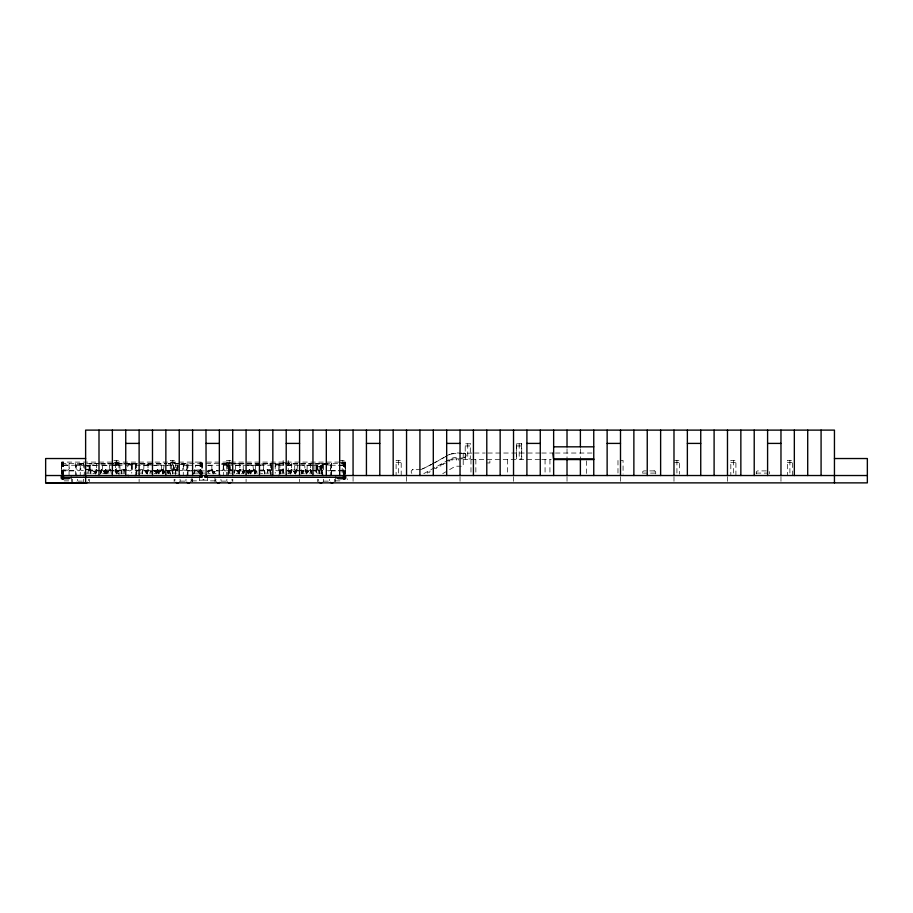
<?xml version="1.0" encoding="UTF-8"?>
<svg xmlns="http://www.w3.org/2000/svg" width="913" height="913" viewBox="0 0 913 913"><rect width="100%" height="100%" fill="white"/><g stroke="black" fill="none" stroke-linecap="round" stroke-linejoin="round"><path stroke-width="0.68" stroke-dasharray="4.57 3.42" d="M173.755 469.442L173.755 465.402M177.647 469.442L177.647 465.402L173.675 465.402L173.675 469.442L177.647 469.442L177.567 465.402M229.368 469.442L229.38 465.402M317.188 469.442L317.199 465.402L321.079 465.402L321.079 469.442L317.119 469.442L317.119 465.402M147.039 464.717L147.632 464.74M290.471 464.717L291.076 464.74M63.454 466.064C65.302 463.108 71.762 465.904 68.566 469.99M76.236 464.82L76.213 474.76M83.414 470.515L80.698 470.229L80.972 465.265L83.825 465.459L83.654 470.457M131.312 470.115L131.312 465.63M180.112 470.515L182.817 470.229L182.817 465.573M186.891 470.115L186.914 465.63L186.834 470.286L183.696 470.115L183.81 465.413L186.903 465.698M200.05 469.83L195.074 470.149L195.428 465.413M223.229 470.115L223.251 465.63L223.023 470.457M224.13 465.573C233.283 462.526 222.418 479.097 224.13 465.516M271.469 464.409L271.161 474.76M271.629 465.459L271.629 470.286M278.819 470.115L278.819 465.63M322.837 464.557L322.677 474.76M343.482 469.83L343.174 470.286M126.77 469.602L121.281 469.602L121.064 473.973M121.303 469.602L121.463 471.736M136.505 470.982L136.756 469.602M178.286 469.602L172.797 469.602L172.58 473.973M172.819 469.602L172.648 471.736M228.421 470.982L228.672 469.602L232.781 469.602M279.937 470.982L280.188 469.602L285.666 469.602M88.207 469.681L87.968 473.105M124.031 473.105L124.271 469.681M175.787 469.681L175.547 473.105M267.475 473.105L267.703 469.681M282.927 473.105L283.156 469.681M318.991 473.105L319.219 469.681M109.925 470.127L109.514 465.413M120.06 469.99L119.865 465.539L113.988 465.447M161.441 470.127L161.327 465.539M171.576 469.99L171.382 465.539L165.504 465.447M211.93 470.127L211.816 465.539M243.315 470.127L243.189 465.539M253.449 469.99L252.947 465.413M263.412 470.127L263.298 465.539M271.549 465.63L271.56 470.058M294.831 470.127L294.648 465.493L287.458 465.447M298.893 470.366L304.383 470.366L305.01 469.716L304.759 465.539L298.893 465.447M315.019 469.944L315.019 465.824M327.619 470.515C331.841 473.048 332.149 462.845 327.619 465.231M95.682 473.915L96.789 469.544L96.15 469.544M101.514 469.544L100.533 473.915M240.096 469.544L239.115 473.915M291.612 469.544L290.631 473.915M296.463 469.544L295.481 473.915M95.568 473.893L96.39 471.382M95.808 473.915L96.504 470.925M100.419 473.893L101.309 471.416M100.738 473.915L101.72 469.544L101.001 469.544L100.156 473.048M105.121 473.893L105.897 471.382L105.235 473.915M147.084 473.893L147.666 471.348M147.198 473.915L148.305 469.544L147.666 469.544L146.822 473.048M147.324 473.915L148.02 470.925M156.637 473.893L157.413 471.382L156.751 473.915M193.727 473.893L194.446 471.416M193.841 473.915L194.846 469.544L193.967 470.925M199.753 473.915L200.746 469.544L199.376 473.048M239.001 473.893L239.834 471.382M239.252 473.915L240.233 469.544L239.583 469.544L238.738 473.048L236.307 473.596M243.851 473.893L244.364 471.656M248.553 473.893L249.101 471.507M248.667 473.915L249.329 471.382M290.517 473.893L291.087 471.393M290.768 473.915L291.749 469.544L291.099 469.544M295.367 473.893L296.269 471.416M295.698 473.915L296.679 469.544L295.96 469.544L295.104 473.048M95.306 473.048L96.287 469.544M100.362 473.048L101.206 469.544M104.858 473.048L105.782 469.544L106.638 470.925M156.374 473.048L157.298 469.544M156.945 470.925L156.443 473.048L154.194 473.596M238.875 473.048L239.72 469.544M243.588 473.048L244.091 470.925M244.296 470.925L243.805 473.048L241.158 473.596M248.29 473.048L248.861 470.925M290.254 473.048L290.882 470.925M105.349 470.925L105.703 469.544M147.803 469.544L146.947 473.048L144.391 473.596M248.793 470.925L249.215 469.544M290.756 470.925L291.236 469.544M296.166 469.544L295.321 473.048L292.674 473.596M96.63 465.447L92.202 465.493L91.928 469.99M102.484 465.413L102.245 470.286L110.005 469.944M131.038 465.265C126.359 462.571 126.359 473.128 131.027 470.48M143.946 465.413L143.718 470.286M278.545 465.265C273.889 462.617 273.797 472.911 278.431 470.515M307.19 465.539L307.076 470.127L311.687 470.332M79.808 465.63C70.084 462.914 81.987 478.549 79.819 465.698M161.521 469.944L154.08 470.366M212.01 469.944L207.525 470.366M243.394 469.944L235.702 470.275L235.565 465.539M263.492 469.944L255.743 470.241M294.91 469.944L287.458 470.366M132.488 465.265L132.259 470.286L135.17 470.457L135.341 465.516L132.602 465.242M107.494 473.048L108.613 471.53M116.99 473.048L118.176 471.61M159.01 473.048L160.197 471.61M163.575 473.048L164.602 471.827M163.792 473.048L164.808 471.827M168.506 473.048L169.533 471.679M168.643 473.048L169.829 471.61L167.752 471.679M207.993 473.048L209.02 471.679M214.932 471.827L213.904 473.048L214.932 471.679M250.927 473.048L252.125 471.61M255.503 473.048L256.895 471.61L254.716 471.53M302.443 473.048L303.47 471.679M302.523 473.048L303.641 471.61L301.655 471.53M307.019 473.048L308.035 471.679M307.225 473.048L308.411 471.61L306.266 471.679M255.674 465.539L255.56 470.127M93.891 471.53L95.751 471.679M103.386 471.53L104.493 473.048M145.407 471.53L146.388 473.048M150.325 471.53L151.238 473.048M156.009 473.048L154.902 471.53M199.742 471.53L197.756 471.61L198.954 473.048M197.836 471.53L199.799 471.679M237.323 471.53L239.195 471.679M242.253 471.53L243.155 473.048M288.839 471.53L289.957 473.048M293.769 471.53L294.671 473.048M164.055 465.413L163.553 469.99M297.512 465.413L296.942 469.99M202.161 462.697L201.659 474.657M345.605 462.697L345.091 474.657M128.025 464.455L135.101 464.306M255.674 465.573L262.921 465.447M442.748 473.642L455.393 466.212L463.211 466.212L463.211 453.031M433.88 463.233L421.178 469.647M435.079 462.56L447.016 455.872M431.438 464.432L421.167 469.487M432.625 463.758L444.585 457.059M445.784 456.386L449.367 454.377M63.465 469.83L68.304 470.241M119.797 470.241L113.988 470.332M171.313 470.241L165.504 470.366M253.175 470.241L245.996 470.366M323.464 465.242L323.464 470.515M338.951 470.332L343.174 470.241M449.401 454.526L455.735 452.916L465.037 453.168M423.826 473.607L451.136 458.566A12.759 12.759 0 0 1 456.044 457.447C459.33 459.912 470.583 456.477 464.032 453.099A2.168 2.168 0 0 1 466.144 454.754M106.33 471.507L106.764 473.915L106.102 471.382M115.597 471.382L116.43 473.893M212.489 471.382L213.208 473.893M249.74 471.393L250.196 473.915M254.145 471.53L255.012 473.893M305.661 471.53L306.528 473.893L306.563 472.386A1.655 1.655 0 0 1 308.206 470.903M310.831 471.507L311.379 473.893M451.41 453.784L473.082 453.031M465.037 457.367L464.032 457.436A2.168 2.168 0 0 0 464.968 453.316M412.322 469.75L413.327 469.522M76.886 464.306L83.585 464.306M102.484 465.459L109.514 465.459M143.946 465.459L150.896 465.447M195.428 465.459L199.502 465.413L200.05 466.064M235.862 465.459L242.812 465.447M318.101 470.903L318.523 470.925A1.495 1.495 0 0 1 319.744 472.386L319.744 473.881M654.073 470.903L654.484 470.925A1.495 1.495 0 0 1 655.717 472.386L655.717 473.881M465.208 445.955L470.298 445.955M516.496 445.955L521.734 445.955M474.486 453.031L485.18 453.031M487.736 453.031L541.341 453.031M541.717 453.031L554.043 453.031M555.446 453.031L592.297 453.031M461.282 458.862L463.199 458.862M454.286 459.068L452.049 459.068L452.049 460.369M463.211 459.559L541.341 459.559M541.717 459.559L551.212 459.559M452.049 459.73L449.824 459.73L449.824 461.031M113.885 460.46L118.975 460.46L118.975 475.525M230.966 460.46L226.618 460.46L226.618 475.525M339.625 460.46L344.715 460.46L344.658 475.536M620.52 460.46L623.065 460.46L623.065 474.167M674.376 460.46L679.466 460.46L679.466 474.167M447.906 460.905L449.824 460.905M206.897 462.092L345.605 462.092L345.605 475.536M113.885 462.617L118.975 462.617M170.286 462.617L175.376 462.617M226.618 462.617L231.708 462.617M283.144 462.617L285.689 462.617M339.625 462.617L344.715 462.617M396.105 462.617L401.195 462.617M674.376 462.617L679.466 462.617M730.822 462.617L735.912 462.617M787.348 462.617L792.438 462.617M487.337 462.959L489.87 462.959L489.87 459.559M61.342 463.336L83.95 463.85M86.689 463.336L99.323 463.336M137.384 463.336L100.692 463.85M140.203 463.336L166.953 463.336M202.161 463.336L168.289 463.336L185.191 463.336M206.19 463.336L220.273 463.336M283.715 463.336L221.597 463.336L221.597 463.998L244.216 463.998M285.05 463.336L345.605 463.336M445.361 463.416L443.136 463.416L443.136 464.706M99.323 463.85L89.588 463.336M111.957 463.85L100.852 463.336M113.486 463.85L137.384 463.85M140.282 463.85L166.919 463.85M232.872 463.85L221.756 463.336M234.39 463.85L244.136 463.336M247.024 463.85L272.291 463.85M275.19 463.85L283.566 463.85M297.718 463.85L289.353 463.336M300.617 463.85L311.721 463.85M314.62 463.85L328.623 463.85M83.87 463.998L78.164 463.998L78.164 463.336M89.508 463.998L95.146 463.998M100.772 463.998L162.731 463.998M168.369 463.998L178.229 463.998M180.877 463.998L185.339 463.998L185.339 463.336M247.024 463.998L260.593 464.101M261.107 463.998L270.967 463.998M283.635 463.998L275.19 463.998L275.19 463.336M285.05 463.998L297.718 463.998M300.537 463.998L311.801 463.998M314.62 463.998L328.783 463.998L328.623 463.336M61.342 464.272L61.73 474.132M180.021 464.249L186.514 464.295M202.161 464.272L201.773 474.132M221.505 464.249L227.394 464.455M275.19 464.295L279.161 464.763L279.218 474.76M323.464 464.295L330.574 464.591M345.605 464.272L345.205 474.132M443.136 464.66L440.911 464.66L440.911 465.961L438.674 465.915L438.674 467.216L436.448 467.171L436.448 468.46L434.531 468.415M113.577 465.002L119.535 465.002L119.535 464.101M151.124 465.002L143.969 465.002L143.969 464.101M260.593 465.002L255.811 465.002L255.811 464.101M287.412 465.002L294.568 465.002L294.568 464.101M63.454 465.276L76.213 465.231M85.605 465.276L127.729 465.231M135.786 465.276L178.035 465.276L178.035 469.602M187.302 465.276L200.05 465.231M208.312 465.231L219.645 465.231M227.702 465.231L271.161 465.276M279.218 465.276L297.444 465.231M298.665 465.276L311.459 465.231M312.566 465.276L322.677 465.276M330.734 465.231L343.493 465.276M85.856 465.402L89.828 465.402L89.828 469.442L85.936 469.442M154.08 465.447L161.441 465.687M207.525 465.447L211.816 465.573M247.377 465.413L252.947 465.459M307.567 465.447L314.437 465.413M338.951 465.413L342.946 465.459M86.872 466.486L89.063 466.486M86.872 469.282L89.063 469.282L89.132 466.486M174.372 469.282L176.631 469.282L176.631 466.486L174.372 466.486L174.44 469.316M85.217 469.602L90.707 469.602L90.946 473.973M110.781 469.544L111.249 473.915M116.316 473.915L115.198 469.544L115.837 469.544L116.693 473.048M138.103 469.602L142.2 469.602L142.462 470.982M157.219 469.544L158.154 470.925M249.135 469.544L250.573 473.048L252.753 473.596M270.442 470.982L270.191 469.602L264.724 469.602L264.485 473.973M321.947 473.973L321.707 469.602L316.24 469.602L316.001 473.973M420.779 469.681L413.327 469.681A2.168 2.168 0 0 0 412.391 473.813M99.38 470.332L91.928 469.944M150.896 470.366L143.718 470.241M61.342 470.549L76.213 470.549M88.47 470.503L99.688 470.549M101.092 470.503L127.729 470.549M135.786 470.503L163.815 470.549M165.219 470.503L177.841 470.503M187.302 470.503L190.132 470.503M191.547 470.549L202.161 470.549M208.312 470.549L218.23 470.503M220.512 470.515L222.783 470.515M227.702 470.549L271.161 470.549M279.218 470.503L297.444 470.503M298.848 470.549L311.459 470.503M312.862 470.549L322.677 470.549M330.734 470.549L345.605 470.549M61.342 470.925L76.213 470.925M88.47 470.925L127.729 470.925M135.786 470.925L179.245 470.925M187.302 470.925L204.489 470.903M208.312 470.925L219.645 470.925M227.702 470.925L271.161 470.925M279.218 470.925L322.677 470.925M330.734 470.925L345.605 470.925M430.069 470.925L429.761 472.215L427.524 472.169L427.524 473.47L425.298 473.425M654.347 470.903L644.179 470.903A1.655 1.655 0 0 0 642.535 472.386L642.535 473.881M766.372 470.903L757.893 470.903A1.655 1.655 0 0 0 756.249 472.386L756.249 473.881M93.754 471.53L95.785 471.53M105.28 471.53L103.226 471.61L105.257 471.679M106.707 471.53L108.681 471.53M116.202 471.53L118.313 471.61L116.236 471.679M147.301 471.53L145.19 471.61L147.267 471.679M152.026 471.53L150.04 471.61L151.992 471.679M154.822 471.53L156.796 471.53M158.223 471.53L160.277 471.61L158.246 471.679M162.788 471.53L164.899 471.53M167.718 471.53L169.75 471.53M207.205 471.53L209.191 471.61L207.24 471.679M213.094 471.53L215.103 471.679L213.049 471.679M237.186 471.53L239.229 471.53M244.159 471.53L241.968 471.61L244.125 471.679M246.738 471.53L248.724 471.53M250.139 471.53L252.193 471.61L250.162 471.679M290.745 471.53L288.634 471.61L290.711 471.679M295.675 471.53L293.484 471.61L295.641 471.679M306.232 471.53L308.343 471.53M106.73 471.679L108.761 471.679M154.742 471.679L156.774 471.679M162.822 471.679L164.602 471.679M246.67 471.679L248.701 471.679M254.75 471.679L256.895 471.679M301.678 471.679L303.561 471.53M85 473.105L90.946 473.105M95.431 473.048L92.875 473.596M104.927 473.048L102.77 473.596M107.061 473.048L109.218 473.048M116.556 473.048L119.112 473.596M121.052 473.105L126.987 473.105M136.505 473.105L136.87 471.507M137.703 473.105L142.462 473.105M149.287 473.048L151.672 473.048M165.732 473.048L163.142 473.048L162.297 469.544M172.568 473.105L178.526 473.105M193.955 473.094L205.22 473.094M207.559 473.048L210.161 473.596M228.421 473.105L233.169 473.105M234.379 473.105L234.002 471.507M246.111 473.048L248.37 473.048M257.66 473.048L255.069 473.048L254.213 469.544M260.125 473.048L262.556 473.596M264.485 473.105L270.442 473.105M279.937 473.105L285.872 473.105M290.391 473.048L287.823 473.596M321.958 473.105L306.563 473.094L305.729 469.544M642.535 473.094L655.717 473.094M756.249 473.094L767.525 473.094M202.846 479.622L204.101 479.622M199.365 480.181L203.257 480.181L203.257 478.275M207.582 480.181L203.69 480.181L203.69 478.275M64.138 480.877L71.534 480.877M191.97 480.877L199.365 480.877L199.365 477.59M214.977 480.877L207.582 480.877L207.582 477.59M335.413 480.877L342.797 480.877M77.81 481.128L83.209 481.128M180.306 481.128L185.704 481.128M221.243 481.128L226.641 481.128M323.738 481.128L329.137 481.128M297.512 470.366L296.942 469.944M83.482 464.249L84.27 465.059L84.27 474.76M164.135 470.366L163.553 469.944M342.946 465.413L343.493 466.064M186.617 464.261L187.302 465.059L187.302 474.76M135.101 464.261L135.786 465.014L135.786 474.76M61.342 462.697L61.856 474.657M330.426 464.409L330.734 474.76M227.394 464.409L227.702 474.76M294.888 473.048L293.86 471.679M246.909 471.827L247.937 473.048M243.372 473.048L242.344 471.679M238.441 473.048L237.254 471.61M146.514 473.048L145.498 471.679M94.998 473.048L93.811 471.61M116.487 464.74L115.871 464.74M116.818 464.34L116.579 464.318M311.15 470.925L310.158 469.544L311.265 473.915M310.66 469.544L311.641 473.048M301.164 469.544L302.089 473.048M249.648 469.544L250.493 473.048M157.732 469.544L158.657 473.048L160.734 473.596M115.711 469.544L116.054 470.925M306.791 473.048L305.946 469.544L305.227 469.544L306.209 473.915M301.518 470.925L302.009 473.048L304.269 473.596M255.275 473.048L254.43 469.544L253.711 469.544L254.693 473.915M167.707 470.925L168.209 473.048M167.57 470.925L168.072 473.048L170.628 473.596M163.359 473.048L162.503 469.544L161.784 469.544L162.765 473.915M106.559 470.925L107.141 473.048M306.414 473.915L305.433 469.544M301.279 471.507L301.826 473.893M301.199 471.679L301.712 473.915M254.898 473.915L253.917 469.544M249.648 471.348L250.31 473.893M213.094 473.915L212.101 469.544L213.471 473.048L216.061 473.596M167.433 471.656L167.946 473.893M163.096 473.893L162 469.544M162.297 471.348L162.879 473.893M158.394 473.893L157.618 471.382L158.28 473.915M310.283 469.544L310.58 470.925M115.335 469.544L115.62 470.925M110.484 469.544L110.77 470.925M318.74 469.681L318.991 470.982M282.676 469.681L282.927 470.982M267.224 469.681L267.475 470.982M175.307 469.681L175.547 470.982M123.791 469.681L124.031 470.982M321.638 469.681L321.878 470.982M270.122 469.681L270.362 471.736M234.299 470.982L234.059 469.681L234.379 473.973M142.2 469.602L142.439 473.973M90.684 469.602L90.844 471.507M320.999 465.402L321.011 469.442M229.3 465.402L229.3 469.442M89.748 465.402L89.759 469.442M792.438 475.525L792.438 460.46L787.348 460.46L787.348 475.525M789.893 460.46L789.893 475.525M780.969 476.746L780.969 481.653M769.431 473.881L769.431 472.386A1.495 1.495 0 0 0 769.203 471.599M735.912 475.525L735.912 460.46L730.822 460.46L730.822 475.525M733.367 460.46L733.367 475.525M727.478 476.746L727.478 481.653M676.921 460.46L676.921 475.525M673.988 476.746L673.988 481.653M620.498 476.746L620.498 481.653M617.975 460.46L617.975 475.525M586.477 460.894L586.477 474.189M580.383 448.785L580.383 458.292M567.019 448.785L567.019 458.292M567.019 476.746L567.019 481.653M549.934 459.559L549.934 474.189M545.061 459.559L545.061 474.189M521.585 443.764L521.585 458.942M519.189 443.764L519.189 458.942M516.644 443.764L516.644 458.942M513.528 476.746L513.528 481.653M507.423 459.559L507.423 474.189M475.856 459.559L475.856 474.189M470.971 459.559L470.971 474.189M467.753 443.764L467.753 458.942M460.038 476.746L460.038 481.653M458.748 460.152L458.748 458.862L454.286 458.862L454.286 460.152M456.511 458.862L456.511 460.152M406.547 476.746L406.547 481.653M401.195 475.525L401.195 460.46L396.105 460.46L396.105 475.525M398.65 460.46L398.65 475.525M353.069 476.746L353.069 481.653M347.533 478.834L347.533 479.622M344.269 462.092L344.269 475.536M343.881 462.092L343.881 475.536M343.493 462.104L343.493 475.536M342.17 460.46L342.17 475.525M335.413 477.59L335.413 481.653M331.465 463.336L331.465 475.536M331.362 463.336L331.362 475.536M322.072 463.336L322.072 475.536M321.581 471.507L321.673 473.105M320.007 466.486L320.007 469.316M317.587 479.211L317.587 481.653M316.857 465.276L316.857 469.602M316.731 465.276L316.731 469.602M316.377 471.507L316.275 473.105M316.081 470.982L316.081 471.736M310.546 463.336L310.546 469.693M299.578 479.199L299.578 481.653M291.361 463.336L291.487 469.693M288.223 460.46L288.223 475.525M283.144 460.46L283.144 475.525M280.314 473.105L280.314 471.507L280.211 473.105M280.017 470.982L279.937 473.973M279.846 463.336L279.846 475.536M275.19 464.249L275.19 473.231M270.533 463.336L270.533 475.536M270.065 471.507L270.157 473.105M264.861 471.507L264.759 473.105M264.587 470.982L264.565 471.736M262.978 464.101L262.978 465.002M246.088 479.199L246.088 481.653M239.845 463.336L239.845 469.693M234.105 471.736L234.105 473.105M232.792 479.211L232.792 481.653M230.373 466.486L230.316 469.316M229.163 460.46L229.163 475.525M229.037 465.276L229.037 469.602M228.912 465.276L228.912 469.602M228.798 471.507L228.775 473.105M228.718 471.736L228.718 473.105M228.501 470.982L228.421 473.973M228.318 463.336L228.318 475.536M223.674 464.249L223.674 475.536M223.594 463.336L223.582 463.998M214.977 477.59L214.977 481.653M202.161 475.536L202.161 462.092L61.342 462.092L61.342 475.536M201.225 462.092L201.225 475.536M200.837 462.092L200.837 475.536M200.438 462.092L200.438 475.536M200.05 462.104L200.05 475.536M192.597 479.199L192.597 481.653M191.97 477.59L191.97 481.653M187.93 463.336L188.021 475.536M183.353 463.336L183.353 463.998M183.273 464.249L183.273 475.536M177.909 465.276L177.909 469.602M175.376 475.525L175.376 460.46L170.286 460.46L170.286 475.525M174.143 479.211L174.143 481.653M173.413 465.276L173.413 469.602M173.299 465.276L173.299 469.602M172.831 460.46L172.831 475.525M147.917 463.336L148.054 469.693M142.36 470.982L142.371 471.736M142.086 471.507L142.166 473.105M139.118 479.199L139.118 481.653M136.596 470.982L136.516 473.973M136.414 463.336L136.414 475.536M131.757 463.336L131.757 463.998M131.757 464.249L131.757 473.231M121.429 471.507L121.338 473.105M116.43 460.46L116.43 475.525M115.586 463.336L115.586 469.693M96.401 463.336L96.401 469.693M90.672 471.736L90.672 473.105M90.57 471.507L90.649 473.105M90.09 465.276L90.216 469.602M89.36 479.211L89.36 481.653M83.802 463.336L78.324 463.336M80.241 464.249L80.241 475.536M80.15 463.336L80.15 463.998M75.482 463.336L75.482 475.536M71.534 477.59L71.534 481.653M69.057 463.393L69.057 475.593M63.454 462.104L63.454 475.536M63.065 462.092L63.065 475.536M62.677 462.092L62.677 475.536M62.278 462.092L62.278 475.536M194.035 471.998A1.655 1.655 0 0 1 195.587 470.903M190.988 479.188A2.659 2.659 0 0 1 190.691 481.824M186.115 481.311A2.659 2.659 0 0 1 186.081 479.279M179.964 479.188A2.659 2.659 0 0 1 179.667 481.824M174.897 480.649A2.659 2.659 0 0 1 175.045 479.279M72.812 481.824A2.659 2.659 0 0 1 72.515 479.188M77.434 479.279A2.659 2.659 0 0 1 77.582 480.649M83.848 481.824A2.659 2.659 0 0 1 83.551 479.188M88.458 479.279A2.659 2.659 0 0 1 88.618 480.649M216.255 481.824A2.659 2.659 0 0 1 215.959 479.188M220.866 479.279A2.659 2.659 0 0 1 221.026 480.649M227.28 481.824A2.659 2.659 0 0 1 226.983 479.188M231.902 479.279A2.659 2.659 0 0 1 232.05 480.649M334.432 479.188A2.659 2.659 0 0 1 334.135 481.824M329.365 480.649A2.659 2.659 0 0 1 329.513 479.279M323.396 479.188A2.659 2.659 0 0 1 323.099 481.824M318.523 481.311A2.659 2.659 0 0 1 318.489 479.279M470.298 443.764L465.208 443.764L465.208 458.942L470.298 458.942L470.298 443.764M521.734 443.764L516.496 443.764L516.496 458.942L521.734 458.942L521.734 443.764M320.075 466.486L317.815 466.486L317.884 469.316L320.075 469.282L320.075 466.486M321.467 469.602L321.467 465.276L321.342 469.602"/><path stroke-width="1.37" d="M84.099 475.239L83.482 475.536M135.626 475.239L134.998 475.536M187.142 475.239L186.514 475.536M279.058 475.239L278.442 475.536M330.574 475.239L329.958 475.536M71.317 477.294L68.658 478.743L61.342 478.743L61.342 475.536M125.743 443.41L139.118 443.41M205.973 443.41L219.348 443.41M286.203 443.41L299.578 443.41M366.433 443.41L379.808 443.41M446.674 443.41L460.038 443.41M526.904 443.41L540.268 443.41M607.134 443.41L620.498 443.41M687.363 443.41L700.739 443.41M767.593 443.41L780.969 443.41M553.643 446.822L593.758 446.822M85.628 458.531L45.65 458.531L45.65 482.874L867.35 482.874L867.35 458.531L834.448 458.531M553.643 458.942L593.758 458.942M553.643 459.559L593.758 459.559M45.65 475.525L867.35 475.525M61.342 477.294L202.161 477.294L202.161 475.536M345.605 477.294L204.786 477.294L204.786 475.536M45.65 482.783L85.628 482.783M323.362 475.536L322.837 475.239M271.846 475.536L271.321 475.239M220.432 475.536L219.805 475.239M180.021 475.536L179.405 475.239M128.505 475.536L127.888 475.239M76.989 475.536L76.372 475.239M335.63 477.294L338.289 478.743L345.605 478.743L345.605 475.536M552.822 453.031L553.506 458.942M834.448 482.874L834.448 430.114L85.628 430.114L85.628 482.874M821.084 430.114L821.084 475.525M807.708 430.114L807.708 475.525M794.333 430.114L794.333 475.525M780.969 430.114L780.969 475.525M767.593 430.114L767.593 475.525M754.218 430.114L754.218 475.525M740.854 430.114L740.854 475.525M727.478 430.114L727.478 475.525M714.103 430.114L714.103 475.525M700.739 430.114L700.739 475.525M687.363 430.114L687.363 475.525M673.988 430.114L673.988 475.525M660.624 430.114L660.624 475.525M647.249 430.114L647.249 475.525M633.873 430.114L633.873 475.525M620.498 430.114L620.498 475.525M607.134 430.114L607.134 475.525M593.758 430.114L593.758 475.525M580.383 430.114L580.383 446.822M580.383 459.559L580.383 475.525M567.019 430.114L567.019 446.822M567.019 459.559L567.019 475.525M553.643 430.114L553.643 475.525M540.268 430.114L540.268 475.525M526.904 430.114L526.904 475.525M513.528 430.114L513.528 475.525M500.153 430.114L500.153 475.525M486.789 430.114L486.789 475.525M473.413 430.114L473.413 475.525M460.038 430.114L460.038 475.525M446.674 430.114L446.674 475.525M433.298 430.114L433.298 475.525M419.923 430.114L419.923 475.525M406.547 430.114L406.547 475.525M393.183 430.114L393.183 475.525M379.808 430.114L379.808 475.525M366.433 430.114L366.433 475.525M353.069 430.114L353.069 475.525M344.658 475.536L344.658 478.743M344.269 475.536L344.269 478.743M343.881 475.536L343.881 478.743M343.493 475.536L343.493 478.743M339.693 430.114L339.693 475.525M326.318 430.114L326.318 475.525M312.954 430.114L312.954 475.525M299.578 430.114L299.578 475.525M286.203 430.114L286.203 475.525M272.839 430.114L272.839 475.525M259.463 430.114L259.463 475.525M246.088 430.114L246.088 475.525M232.712 430.114L232.712 475.525M219.348 430.114L219.348 475.525M206.897 475.536L206.897 477.294M206.498 475.536L206.498 477.294M205.973 430.114L206.11 477.294M205.722 475.536L205.722 477.294M201.225 475.536L201.225 477.294M200.837 475.536L200.837 477.294M200.438 475.536L200.438 477.294M200.05 475.536L200.05 477.294M192.597 430.114L192.597 475.525M179.233 430.114L179.233 475.525M165.858 430.114L165.858 475.525M152.482 430.114L152.482 475.525M139.118 430.114L139.118 475.525M125.743 430.114L125.743 475.525M112.367 430.114L112.367 475.525M99.003 430.114L99.003 475.525M63.454 475.536L63.454 478.743M63.065 475.536L63.065 478.743M62.677 475.536L62.677 478.743M62.278 475.536L62.278 478.743M178.583 482.68A2.659 2.659 0 0 1 175.947 482.384M189.619 482.68A2.659 2.659 0 0 1 186.971 482.384M87.568 482.384A2.659 2.659 0 0 1 84.92 482.68M76.532 482.384A2.659 2.659 0 0 1 73.896 482.68M231 482.384A2.659 2.659 0 0 1 228.364 482.68M219.976 482.384A2.659 2.659 0 0 1 217.328 482.68M322.027 482.68A2.659 2.659 0 0 1 319.379 482.384M333.051 482.68A2.659 2.659 0 0 1 330.415 482.384"/></g></svg>
